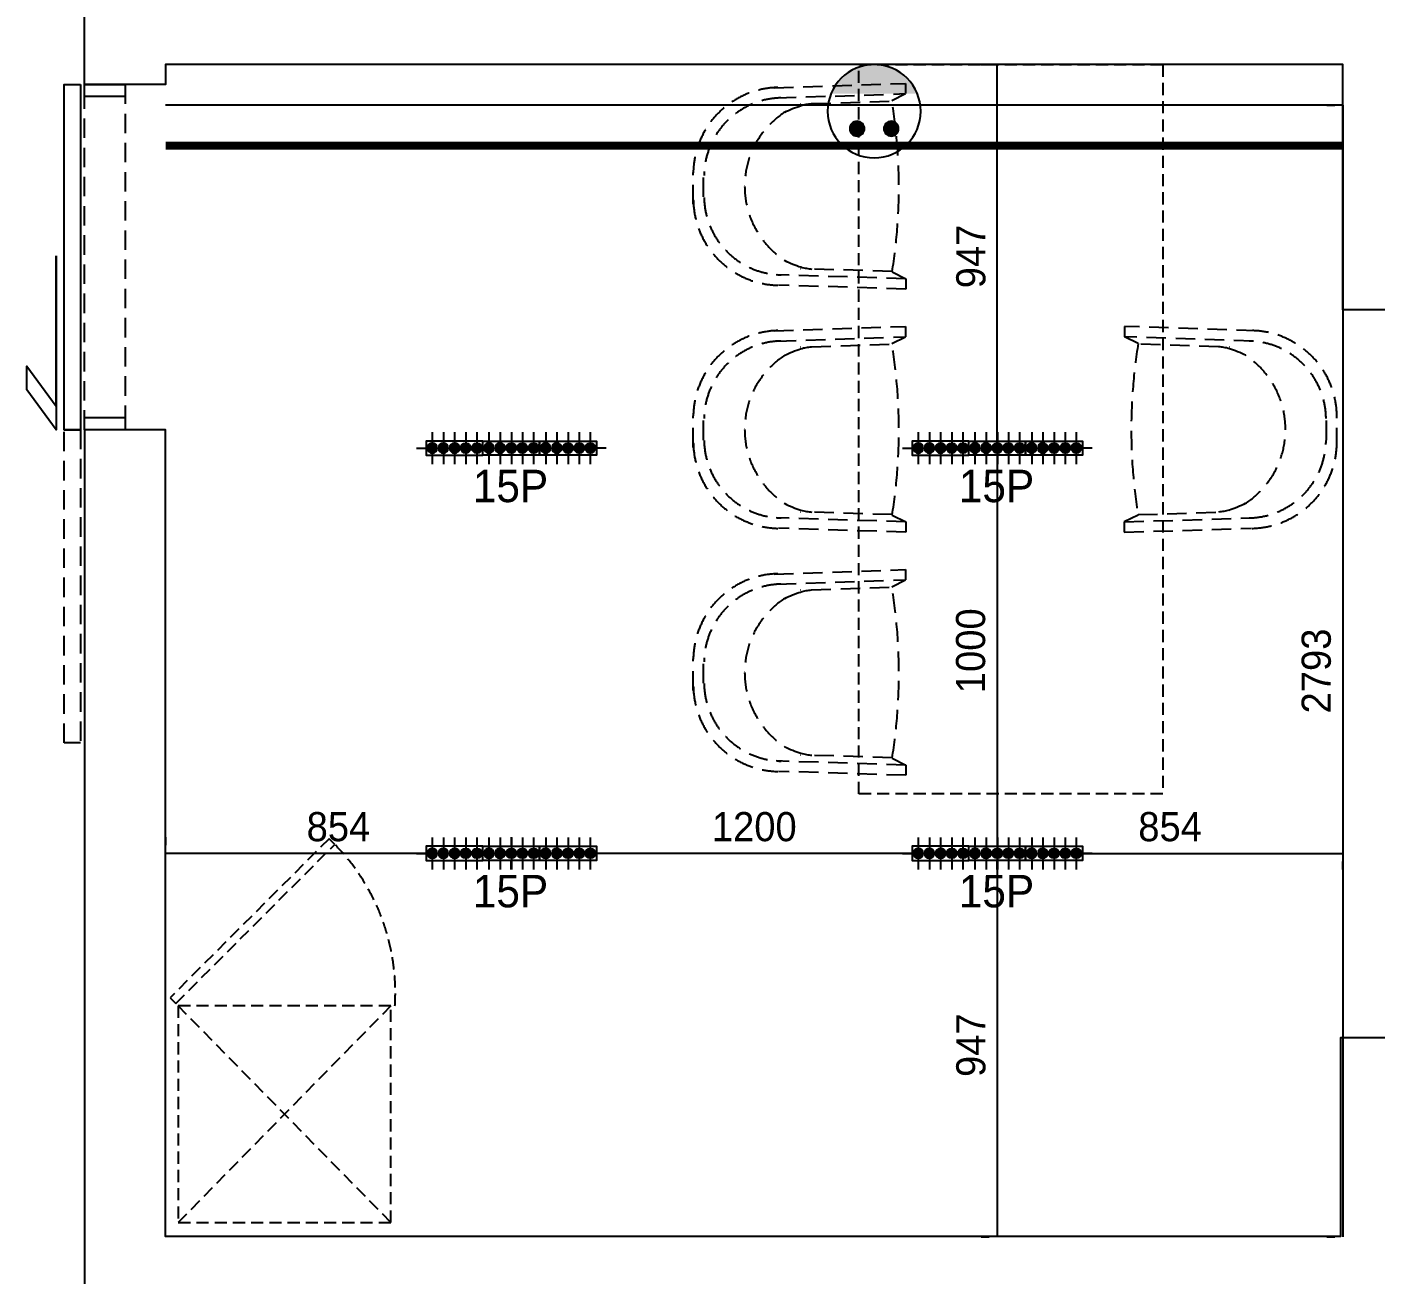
# Model space of a CAD drawing. Header units: millimetres. Extents: x 346859 to 753976, y -86090 to 5333.
# Drawn here: x 435501 to 438829, y -21903 to -18825 of the extents above; entities that cross this region are included whole.
import ezdxf

# ---------------------------------------------------------------- set-up
doc = ezdxf.new("R2010")
doc.units = ezdxf.units.MM
doc.header["$LTSCALE"] = 60
for name, pattern in [('DASHED', [0.75, 0.5, -0.25]), ('DASHEDX2', [1.5, 1, -0.5]), ('DH-HID2', [1.2, 0.8, -0.4]), ('HID', [2.5, 1.5, -1])]:
    doc.linetypes.add(name, pattern=pattern)
for name, color, linetype in [('0-ELC TEXT', 7, 'Continuous'), ('07-DIM WAL', 5, 'Continuous'), ('2CONTINUOUS', 2, 'Continuous'), ('3.기호.계단선', 30, 'Continuous'), ('CEIL-LIGHT', 7, 'Continuous'), ('CO-DO-FR', 7, 'Continuous'), ('CO-DOOR', 8, 'Continuous'), ('FU-FURM', 251, 'DH-HID2'), ('FUR', 8, 'DASHED'), ('RC-LIGHT', 7, 'Continuous'), ('설비', 140, 'Continuous')]:
    doc.layers.add(name, color=color, linetype=linetype)
doc.styles.add('YOURNAME', font='HY울릉도M.TTF')
doc.styles.add('코레일둥고', font='Korail_Round_Gothic_Medium.ttf')
doc.dimstyles.new('40', dxfattribs={"dimscale": 40, "dimtxt": 1.8, "dimasz": 0.9, "dimexe": 0.5, "dimexo": 1, "dimgap": 0.7, "dimtad": 1, "dimdec": 0, "dimzin": 0, "dimdsep": 46, "dimtxsty": 'YOURNAME', "dimblk": 'NONE', "dimcen": 0, "dimclrd": 1, "dimclre": 1, "dimclrt": 7, "dimadec": 0, "dimazin": 0, "dimtfac": 1, "dimtdec": 0, "dimtix": 1, "dimtmove": 2, "dimatfit": 3, "dimldrblk": 'NONE', "dimfxl": 1, "dimtolj": 1, "dimtzin": 0, "dimarcsym": 0})

# ---------------------------------------------------------------- blocks, each defined once
blk = doc.blocks.new('VUSAUSEH')
at = {"layer": '2CONTINUOUS'}
for points in [[(414381.2, 37654.2), (414255.2, 37654.2), (414255.2, 38104.2), (413235.2, 38104.2), (413235.2, 37654.2), (412950.2, 37654.2), (412950.2, 38259.2), (410043.2, 38259.2), (410043.2, 38210.2), (409843.2, 38210.2), (409843.2, 38445.2), (415897.2, 38445.2), (415897.2, 38899.2), (416097.2, 38899.2), (416097.2, 38194.2), (414381.2, 38194.2), (414381.2, 37654.2)], [(414381.2, 35854.2), (414255.2, 35854.2), (414255.2, 35502.2), (413229.2, 35502.2), (413229.2, 35857.2), (412944.2, 35857.2), (412944.2, 35367.2), (410043.2, 35367.2), (410043.2, 37358.2), (409843.2, 37358.2)], [(409843.2, 37358.2), (409843.2, 35202.2), (414182.2, 35202.2), (414182.2, 34631.2), (414381.2, 34631.2), (414381.2, 35854.2)]]:
    blk.add_lwpolyline(points, dxfattribs=at)
blk = doc.blocks.new('cjswjdeh')
at = {"layer": 'CO-DO-FR', "color": 8}
for points in [[(435643.2, 38180.2), (435643.2, 38210.2), (435743.2, 38210.2), (435743.2, 38180.2)], [(435643.2, 37358.2), (435643.2, 37388.2), (435743.2, 37388.2), (435743.2, 37358.2)]]:
    blk.add_lwpolyline(points, close=True, dxfattribs=at)
at = {"layer": 'CO-DOOR', "color": 8}
for points in [[(435633.2, 38210.2), (435633.2, 37358.2), (435593.2, 37358.2), (435593.2, 38210.2)], [(435573.2, 37787.3), (435573.2, 37358.2), (435500.9, 37456.8), (435500.9, 37515.1), (435573.2, 37416.5), (435573.2, 37787.3)]]:
    blk.add_lwpolyline(points, close=True, dxfattribs=at)
at = {"layer": 'CO-DOOR', "color": 8, "linetype": 'DH-HID2'}
for points in [[(435643.2, 37358.2), (435643.2, 38210.2), (435743.2, 38210.2), (435743.2, 37358.2)], [(435633.2, 37358.2), (435633.2, 36585.2), (435593.2, 36585.2), (435593.2, 37358.2)]]:
    blk.add_lwpolyline(points, close=True, dxfattribs=at)
at = {"layer": 'FU-FURM', "color": 8}
for p, q in [((437345.6, 38202.1), (437670.4, 38213)), ((437670.4, 38213), (437670.4, 38187.6)), ((437352.3, 38177), (437670.4, 38187.6)), ((437636.6, 38170.7), (437670.4, 38187.6)), ((437376.1, 38144), (437380.9, 38146.2)), ((437380.9, 38146.2), (437385.9, 38148.4)), ((437385.9, 38148.4), (437391.2, 38150.6)), ((437391.2, 38150.6), (437396.4, 38152.6)), ((437396.4, 38152.6), (437401.6, 38154.6)), ((437401.6, 38154.6), (437406.4, 38156.3)), ((437406.4, 38156.3), (437410.8, 38157.7)), ((437410.8, 38157.7), (437414.8, 38158.9)), ((437414.8, 38158.9), (437418.4, 38159.9)), ((437418.4, 38159.9), (437421.8, 38160.6)), ((437421.8, 38160.6), (437425, 38161.3)), ((437425, 38161.3), (437428.2, 38161.8)), ((437428.2, 38161.8), (437431.4, 38162.2)), ((437431.4, 38162.2), (437434.6, 38162.6)), ((437434.6, 38162.6), (437438.1, 38162.9)), ((437438.1, 38162.9), (437636.6, 38169.6)), ((437371.9, 38141.8), (437376.1, 38144)), ((437146.1, 37914.7), (437146, 37992.6)), ((437171.5, 37932.7), (437171.4, 37985.8)), ((437372.3, 37775.8), (437376.6, 37773.6)), ((437376.6, 37773.6), (437381.3, 37771.4)), ((437381.3, 37771.4), (437386.4, 37769.2)), ((437386.4, 37769.2), (437391.6, 37767.1)), ((437391.6, 37767.1), (437396.9, 37765)), ((437396.9, 37765), (437402.1, 37763.1)), ((437402.1, 37763.1), (437406.9, 37761.4)), ((437406.9, 37761.4), (437411.3, 37760)), ((437411.3, 37760), (437415.3, 37758.8)), ((437415.3, 37758.8), (437418.9, 37757.9)), ((437418.9, 37757.9), (437422.3, 37757.1)), ((437422.3, 37757.1), (437425.5, 37756.5)), ((437425.5, 37756.5), (437428.7, 37756)), ((437428.7, 37756), (437431.9, 37755.6)), ((437431.9, 37755.6), (437435.2, 37755.2)), ((437435.2, 37755.2), (437438.6, 37754.8)), ((437637.1, 37748.7), (437438.6, 37754.8)), ((437637.1, 37747.6), (437671, 37730.7)), ((437671, 37730.7), (437350.4, 37740.7)), ((437671, 37705.3), (437356.9, 37715.1)), ((437671, 37730.7), (437671, 37705.3)), ((437345.6, 37602.1), (437670.4, 37613)), ((437670.4, 37613), (437670.4, 37587.6)), ((438211, 37613), (438210.9, 37587.6)), ((438535.7, 37602.1), (438211, 37613)), ((437352.3, 37577), (437670.4, 37587.6)), ((437636.6, 37570.7), (437670.4, 37587.6)), ((438529.1, 37577), (438210.9, 37587.6)), ((438244.8, 37570.7), (438210.9, 37587.6)), ((437376.1, 37544), (437380.9, 37546.2)), ((437380.9, 37546.2), (437385.9, 37548.4)), ((437385.9, 37548.4), (437391.2, 37550.6)), ((437391.2, 37550.6), (437396.4, 37552.6)), ((437396.4, 37552.6), (437401.6, 37554.6)), ((437401.6, 37554.6), (437406.4, 37556.3)), ((437406.4, 37556.3), (437410.8, 37557.7)), ((437410.8, 37557.7), (437414.8, 37558.9)), ((437414.8, 37558.9), (437418.4, 37559.9)), ((437418.4, 37559.9), (437421.8, 37560.6)), ((437421.8, 37560.6), (437425, 37561.3)), ((437425, 37561.3), (437428.2, 37561.8)), ((437428.2, 37561.8), (437431.4, 37562.2)), ((437431.4, 37562.2), (437434.6, 37562.6)), ((437434.6, 37562.6), (437438.1, 37562.9)), ((437438.1, 37562.9), (437636.6, 37569.6)), ((438443.3, 37562.9), (438244.7, 37569.6)), ((438446.7, 37562.6), (438443.3, 37562.9)), ((438450, 37562.2), (438446.7, 37562.6)), ((438453.1, 37561.8), (438450, 37562.2)), ((438456.3, 37561.3), (438453.1, 37561.8)), ((438459.5, 37560.6), (438456.3, 37561.3)), ((438462.9, 37559.9), (438459.5, 37560.6)), ((438466.6, 37558.9), (438462.9, 37559.9)), ((438470.5, 37557.7), (438466.6, 37558.9)), ((438474.9, 37556.3), (438470.5, 37557.7)), ((438479.8, 37554.6), (438474.9, 37556.3)), ((438484.9, 37552.6), (438479.8, 37554.6)), ((438490.2, 37550.6), (438484.9, 37552.6)), ((438495.4, 37548.4), (438490.2, 37550.6)), ((438500.5, 37546.2), (438495.4, 37548.4)), ((438505.2, 37544), (438500.5, 37546.2)), ((437371.9, 37541.8), (437376.1, 37544)), ((438509.5, 37541.8), (438505.2, 37544)), ((437146.1, 37314.7), (437146, 37392.6)), ((437171.5, 37332.7), (437171.4, 37385.8)), ((438709.8, 37332.7), (438709.9, 37385.8)), ((438735.2, 37314.7), (438735.3, 37392.6)), ((437372.3, 37175.8), (437376.6, 37173.6)), ((437376.6, 37173.6), (437381.3, 37171.4)), ((437381.3, 37171.4), (437386.4, 37169.2)), ((437386.4, 37169.2), (437391.6, 37167.1)), ((437391.6, 37167.1), (437396.9, 37165)), ((437396.9, 37165), (437402.1, 37163.1)), ((437402.1, 37163.1), (437406.9, 37161.4)), ((437406.9, 37161.4), (437411.3, 37160)), ((437411.3, 37160), (437415.3, 37158.8)), ((437415.3, 37158.8), (437418.9, 37157.9)), ((437418.9, 37157.9), (437422.3, 37157.1)), ((437422.3, 37157.1), (437425.5, 37156.5)), ((437425.5, 37156.5), (437428.7, 37156)), ((437428.7, 37156), (437431.9, 37155.6)), ((437431.9, 37155.6), (437435.2, 37155.2)), ((437435.2, 37155.2), (437438.6, 37154.8)), ((437637.1, 37148.7), (437438.6, 37154.8)), ((437637.1, 37147.6), (437671, 37130.7)), ((438244.2, 37147.6), (438210.4, 37130.7)), ((438244.2, 37148.7), (438442.8, 37154.8)), ((438446.2, 37155.2), (438442.8, 37154.8)), ((438449.5, 37155.6), (438446.2, 37155.2)), ((438452.6, 37156), (438449.5, 37155.6)), ((438455.8, 37156.5), (438452.6, 37156)), ((438459, 37157.1), (438455.8, 37156.5)), ((438462.4, 37157.9), (438459, 37157.1)), ((438466.1, 37158.8), (438462.4, 37157.9)), ((438470, 37160), (438466.1, 37158.8)), ((438474.4, 37161.4), (438470, 37160)), ((438479.3, 37163.1), (438474.4, 37161.4)), ((438484.4, 37165), (438479.3, 37163.1)), ((438489.7, 37167.1), (438484.4, 37165)), ((438494.9, 37169.2), (438489.7, 37167.1)), ((438500, 37171.4), (438494.9, 37169.2)), ((438504.8, 37173.6), (438500, 37171.4)), ((438509, 37175.8), (438504.8, 37173.6)), ((437671, 37130.7), (437350.4, 37140.7)), ((437671, 37105.3), (437356.9, 37115.1)), ((437671, 37130.7), (437671, 37105.3)), ((438210.4, 37130.7), (438210.3, 37105.3)), ((438210.3, 37105.3), (438524.5, 37115.1)), ((438210.4, 37130.7), (438530.9, 37140.7)), ((437345.6, 37002.1), (437670.4, 37013)), ((437352.3, 36977), (437670.4, 36987.6)), ((437636.6, 36970.7), (437670.4, 36987.6)), ((437670.4, 37013), (437670.4, 36987.6)), ((437380.9, 36946.2), (437385.9, 36948.4)), ((437385.9, 36948.4), (437391.2, 36950.6)), ((437391.2, 36950.6), (437396.4, 36952.6)), ((437396.4, 36952.6), (437401.6, 36954.6)), ((437401.6, 36954.6), (437406.4, 36956.3)), ((437406.4, 36956.3), (437410.8, 36957.7)), ((437410.8, 36957.7), (437414.8, 36958.9)), ((437414.8, 36958.9), (437418.4, 36959.9)), ((437418.4, 36959.9), (437421.8, 36960.6)), ((437421.8, 36960.6), (437425, 36961.3)), ((437425, 36961.3), (437428.2, 36961.8)), ((437428.2, 36961.8), (437431.4, 36962.2)), ((437431.4, 36962.2), (437434.6, 36962.6)), ((437434.6, 36962.6), (437438.1, 36962.9)), ((437438.1, 36962.9), (437636.6, 36969.6)), ((437371.9, 36941.8), (437376.1, 36944)), ((437376.1, 36944), (437380.9, 36946.2)), ((437146.1, 36714.7), (437146, 36792.6)), ((437171.5, 36732.7), (437171.4, 36785.8)), ((437372.3, 36575.8), (437376.6, 36573.6)), ((437376.6, 36573.6), (437381.3, 36571.4)), ((437381.3, 36571.4), (437386.4, 36569.2)), ((437386.4, 36569.2), (437391.6, 36567.1)), ((437391.6, 36567.1), (437396.9, 36565)), ((437396.9, 36565), (437402.1, 36563.1)), ((437402.1, 36563.1), (437406.9, 36561.4)), ((437406.9, 36561.4), (437411.3, 36560)), ((437411.3, 36560), (437415.3, 36558.8)), ((437415.3, 36558.8), (437418.9, 36557.9)), ((437418.9, 36557.9), (437422.3, 36557.1)), ((437422.3, 36557.1), (437425.5, 36556.5)), ((437425.5, 36556.5), (437428.7, 36556)), ((437428.7, 36556), (437431.9, 36555.6)), ((437431.9, 36555.6), (437435.2, 36555.2)), ((437435.2, 36555.2), (437438.6, 36554.8)), ((437637.1, 36548.7), (437438.6, 36554.8)), ((437637.1, 36547.6), (437671, 36530.7)), ((437671, 36530.7), (437350.4, 36540.7)), ((437671, 36505.3), (437356.9, 36515.1)), ((437671, 36530.7), (437671, 36505.3))]:
    blk.add_line(p, q, dxfattribs=at)
for centre, radius, start, end in [((437359.7, 37989.3), 213.6, 91.3567, 179.233), ((437367, 37982.9), 194.3, 91.3565, 179.233), ((437491.5, 37959), 218.5, 111.67, 111.7928), ((436323.2, 37957.5), 1330.6, 350.9232, 9.2189), ((437491.5, 37959), 218.5, 123.195, 236.9472), ((437359.8, 37928.3), 213.6, 180.9092, 268.7855), ((437367.1, 37934.7), 194.3, 180.9092, 268.7854), ((437491.5, 37959), 218.5, 248.3494, 248.4722), ((437359.7, 37389.3), 213.6, 91.3567, 179.233), ((438521.7, 37389.3), 213.6, 0.767, 88.6433), ((437367, 37382.9), 194.3, 91.3565, 179.233), ((437491.5, 37359), 218.5, 111.67, 111.7928), ((436323.2, 37357.5), 1330.6, 350.9232, 9.2189), ((439558.1, 37357.5), 1330.6, 170.7811, 189.0768), ((438389.8, 37359), 218.5, 68.2072, 68.33), ((438514.3, 37382.9), 194.3, 0.767, 88.6435), ((437491.5, 37359), 218.5, 123.195, 236.9472), ((438389.8, 37359), 218.5, 303.0528, 56.805), ((437359.8, 37328.3), 213.6, 180.9092, 268.7855), ((437367.1, 37334.7), 194.3, 180.9092, 268.7854), ((438514.3, 37334.7), 194.3, 271.2146, 359.0908), ((438521.6, 37328.3), 213.6, 271.2145, 359.0908), ((437491.5, 37359), 218.5, 248.3494, 248.4722), ((438389.8, 37359), 218.5, 291.5278, 291.6506), ((437359.7, 36789.3), 213.6, 91.3567, 179.233), ((437367, 36782.9), 194.3, 91.3565, 179.233), ((437491.5, 36759), 218.5, 111.67, 111.7928), ((436323.2, 36757.5), 1330.6, 350.9232, 9.2189), ((437491.5, 36759), 218.5, 123.195, 236.9472), ((437359.8, 36728.3), 213.6, 180.9092, 268.7855), ((437367.1, 36734.7), 194.3, 180.9092, 268.7854), ((437491.5, 36759), 218.5, 248.3494, 248.4722)]:
    blk.add_arc(centre, radius, start, end, dxfattribs=at)
at = {"layer": 'FUR', "color": 8}
for p, q in [((436399.5, 35401.5), (435874.5, 35936.5)), ((436399.5, 35936.5), (435874.5, 35401.5))]:
    blk.add_line(p, q, dxfattribs=at)
for points in [[(438305.2, 38259.2), (438305.2, 36459.2), (437555.2, 36459.2), (437555.2, 38259.2)], [(435874.5, 35936.5), (435874.5, 35401.5), (436399.5, 35401.5), (436399.5, 35936.5)]]:
    blk.add_lwpolyline(points, close=True, dxfattribs=at)
blk.add_lwpolyline([(435868.6, 35942.4), (436261.1, 36334.8), (436246.9, 36348.9), (435854.5, 35956.5), (435868.6, 35942.4)], dxfattribs=at)
blk.add_arc((435888.3, 35969.1), 522.2, 356.421, 45.5486, dxfattribs=at)
blk.add_blockref('VUSAUSEH', (25800, 0))
blk = doc.blocks.new('1')
at = {"linetype": 'Continuous'}
h = blk.add_hatch(color=4, dxfattribs=at)
h.dxf.hatch_style = 1
edge = h.paths.add_edge_path()
edge.add_arc((11539653, -14273504), 37.5, 0, 360)
at = {"color": 1, "linetype": 'Continuous'}
for p, q in [((11539653, -14273637), (11539653, -14273370)), ((11539520, -14273504), (11539787, -14273504))]:
    blk.add_line(p, q, dxfattribs=at)
at = {"color": 4, "linetype": 'Continuous'}
for radius in [41.5, 37.5]:
    blk.add_circle((11539653, -14273504), radius, dxfattribs=at)
blk = doc.blocks.new("5RN'")
at = {"layer": 'RC-LIGHT'}
blk.add_lwpolyline([(188137.5, 27400.3), (188277.5, 27400.3), (188277.5, 27435.3), (188137.5, 27435.3)], close=True, dxfattribs=at)
at = {"layer": 'RC-LIGHT', "yscale": 0.2948704765105351, "zscale": 0.2948704765105351}
for p, xscale in [((-3214550.6, 4236252.7), 0.2948704765105351), ((-3214523.1, 4236252.7), 0.2948704765105351), ((3590910.6, 4236252.7), -0.2948704765105351), ((3590938.1, 4236252.7), -0.2948704765105351), ((3590965.5, 4236252.7), -0.2948704765105351)]:
    blk.add_blockref('1', p, dxfattribs=dict(at, xscale=xscale))
blk = doc.blocks.new('*D121')
at = {"layer": '07-DIM WAL', "color": 1, "lineweight": -2, "transparency": 16777216}
for p, q in [((437896.7, -20864.9), (436696.7, -20864.9)), ((436696.7, -20904.9), (436696.7, -20884.9)), ((437896.7, -20904.9), (437896.7, -20884.9))]:
    blk.add_line(p, q, dxfattribs=at)
at = {"layer": 'Defpoints', "color": 0, "transparency": 16777216}
for p in [(436696.7, -20864.9), (436696.7, -20864.9), (437896.7, -20864.9)]:
    blk.add_point(p, dxfattribs=at)
at = {"layer": '07-DIM WAL', "color": 7, "transparency": 16777216, "insert": (437296.7, -20799.5), "char_height": 72, "attachment_point": 5, "style": 'YOURNAME'}
blk.add_mtext('\\A1;1200', dxfattribs=at)
blk = doc.blocks.new('_None')
blk = doc.blocks.new('*D122')
at = {"layer": '07-DIM WAL', "color": 1, "lineweight": -2, "transparency": 16777216}
for p, q in [((437896.7, -19864.9), (437896.7, -20864.9)), ((437936.7, -19864.9), (437916.7, -19864.9)), ((437936.7, -20864.9), (437916.7, -20864.9))]:
    blk.add_line(p, q, dxfattribs=at)
at = {"layer": 'Defpoints', "color": 0, "transparency": 16777216}
for p in [(437896.7, -19864.9), (437896.7, -20864.9), (437896.7, -20864.9)]:
    blk.add_point(p, dxfattribs=at)
at = {"layer": '07-DIM WAL', "color": 7, "transparency": 16777216, "insert": (437831.3, -20364.9), "char_height": 72, "attachment_point": 5, "rotation": 90, "style": 'YOURNAME'}
blk.add_mtext('\\A1;1000', dxfattribs=at)
blk = doc.blocks.new('*D123')
at = {"layer": '07-DIM WAL', "color": 1, "lineweight": -2, "transparency": 16777216}
for p, q in [((437856.7, -20864.9), (437876.7, -20864.9)), ((437896.7, -20864.9), (437896.7, -21811.4)), ((437856.7, -21811.4), (437876.7, -21811.4))]:
    blk.add_line(p, q, dxfattribs=at)
at = {"layer": 'Defpoints', "color": 0, "transparency": 16777216}
for p in [(437896.7, -20864.9), (437896.7, -21811.4), (437896.7, -21811.4)]:
    blk.add_point(p, dxfattribs=at)
at = {"layer": '07-DIM WAL', "color": 7, "transparency": 16777216, "insert": (437831.9, -21338.2), "char_height": 72, "attachment_point": 5, "rotation": 90, "style": 'YOURNAME'}
blk.add_mtext('\\A1;947', dxfattribs=at)
blk = doc.blocks.new('*D124')
at = {"layer": '07-DIM WAL', "color": 1, "lineweight": -2, "transparency": 16777216}
for p, q in [((438710.2, -19018.4), (438730.2, -19018.4)), ((438750.2, -19018.4), (438750.2, -21811.4)), ((438710.2, -21811.4), (438730.2, -21811.4))]:
    blk.add_line(p, q, dxfattribs=at)
at = {"layer": 'Defpoints', "color": 0, "transparency": 16777216}
for p in [(438750.2, -19018.4), (438750.2, -21811.4), (438750.2, -21811.4)]:
    blk.add_point(p, dxfattribs=at)
at = {"layer": '07-DIM WAL', "color": 7, "transparency": 16777216, "insert": (438684.7, -20414.9), "char_height": 72, "attachment_point": 5, "rotation": 90, "style": 'YOURNAME'}
blk.add_mtext('\\A1;2793', dxfattribs=at)
blk = doc.blocks.new('*D125')
at = {"layer": '07-DIM WAL', "color": 1, "lineweight": -2, "transparency": 16777216}
for p, q in [((437896.7, -20864.9), (438750.2, -20864.9)), ((437896.7, -20904.9), (437896.7, -20884.9)), ((438750.2, -20904.9), (438750.2, -20884.9))]:
    blk.add_line(p, q, dxfattribs=at)
at = {"layer": 'Defpoints', "color": 0, "transparency": 16777216}
for p in [(437896.7, -20864.9), (438750.2, -20864.9), (438750.2, -20864.9)]:
    blk.add_point(p, dxfattribs=at)
at = {"layer": '07-DIM WAL', "color": 7, "transparency": 16777216, "insert": (438323.5, -20799.5), "char_height": 72, "attachment_point": 5, "style": 'YOURNAME'}
blk.add_mtext('\\A1;854', dxfattribs=at)
blk = doc.blocks.new('*D126')
at = {"layer": '07-DIM WAL', "color": 1, "lineweight": -2, "transparency": 16777216}
for p, q in [((435843.2, -20824.9), (435843.2, -20844.9)), ((436696.7, -20824.9), (436696.7, -20844.9)), ((436696.7, -20864.9), (435843.2, -20864.9))]:
    blk.add_line(p, q, dxfattribs=at)
at = {"layer": 'Defpoints', "color": 0, "transparency": 16777216}
for p in [(435843.2, -20864.9), (435843.2, -20864.9), (436696.7, -20864.9)]:
    blk.add_point(p, dxfattribs=at)
at = {"layer": '07-DIM WAL', "color": 7, "transparency": 16777216, "insert": (436270, -20799.5), "char_height": 72, "attachment_point": 5, "style": 'YOURNAME'}
blk.add_mtext('\\A1;854', dxfattribs=at)
blk = doc.blocks.new('*D158')
at = {"layer": '07-DIM WAL', "color": 1, "lineweight": -2, "transparency": 16777216}
for p, q in [((437856.7, -18918.4), (437876.7, -18918.4)), ((437896.7, -19864.9), (437896.7, -18918.4)), ((437856.7, -19864.9), (437876.7, -19864.9))]:
    blk.add_line(p, q, dxfattribs=at)
at = {"layer": 'Defpoints', "color": 0, "transparency": 16777216}
for p in [(437896.7, -18918.4), (437896.7, -18918.4), (437896.7, -19864.9)]:
    blk.add_point(p, dxfattribs=at)
at = {"layer": '07-DIM WAL', "color": 7, "transparency": 16777216, "insert": (437831.9, -19391.7), "char_height": 72, "attachment_point": 5, "rotation": 90, "style": 'YOURNAME'}
blk.add_mtext('\\A1;947', dxfattribs=at)
blk = doc.blocks.new('egoo')
at = {"layer": '설비'}
h = blk.add_hatch(color=140, dxfattribs=at)
edge = h.paths.add_edge_path()
edge.add_arc((1015645.3, 443433.7), 22.3, 0, 360)
h = blk.add_hatch(color=140, dxfattribs=at)
edge = h.paths.add_edge_path()
edge.add_arc((1015747.7, 443433.7), 22.3, 0, 360)
h = blk.add_hatch(color=140, dxfattribs=at)
edge = h.paths.add_edge_path()
edge.add_line((1015826.3, 443329.1), (1015566.6, 443329.1))
edge.add_ellipse((1015696.5, 443381.5), major_axis=(99, 99), ratio=1, start_angle=156.9578, end_angle=293.0422)
at = {"layer": '설비', "color": 140}
for centre, radius in [((1015696.5, 443381.5), 140), ((1015645.3, 443433.7), 22.3), ((1015747.7, 443433.7), 22.3)]:
    blk.add_circle(centre, radius, dxfattribs=at)

msp = doc.modelspace()

# ---------------------------------------------------------------- linework, layer by layer
at = {"layer": '3.기호.계단선', "color": 10, "linetype": 'HID', "const_width": 20}
msp.add_lwpolyline([(438750.2, -19118.4), (435843.2, -19118.4)], dxfattribs=at)
at = {"layer": 'CEIL-LIGHT'}
msp.add_lwpolyline([(438750.2, -19018.4), (435843.2, -19018.4)], dxfattribs=at)

# ---------------------------------------------------------------- block references
msp.add_blockref('cjswjdeh', (0, -57177.6))
at = {"layer": 'RC-LIGHT', "rotation": 180}
for p in [(624764.2, 7552.9), (625964.2, 7552.9), (624764.2, 6552.9), (625964.2, 6552.9)]:
    msp.add_blockref("5RN'", p, dxfattribs=at)
at = {"layer": 'RC-LIGHT', "xscale": -1, "rotation": 180}
for p in [(248489.3, 7552.9), (248629.3, 7552.9), (249689.3, 7552.9), (249829.3, 7552.9), (248489.3, 6552.9), (248629.3, 6552.9), (249689.3, 6552.9), (249829.3, 6552.9)]:
    msp.add_blockref("5RN'", p, dxfattribs=at)
at = {"layer": '설비', "color": 140, "xscale": -0.8214285869294655, "yscale": 0.8214285869294655, "zscale": 0.8214285869294655, "rotation": 180}
msp.add_blockref('egoo', (-396729.4, 345172.8), dxfattribs=at)

# ---------------------------------------------------------------- texts
at = {"layer": '0-ELC TEXT', "color": 7, "linetype": 'DASHEDX2', "style": '코레일둥고'}
for p in [(436601.7, -19998.2), (437801.7, -19998.2), (436601.7, -20998.2), (437801.7, -20998.2)]:
    msp.add_text('15P', height=80, dxfattribs=at).set_placement(p)

# ---------------------------------------------------------------- dimensions: what is measured, and where the dimension line sits
at = {"layer": '07-DIM WAL'}
for base, p1, p2, picture, middle in [((437896.7121989, -18918.439039), (437896.7121989, -19864.939039), (437896.7121989, -18918.439039), '*D158', (437831.8972855, -19391.689039)), ((438750.2, -21811.4), (438750.2, -19018.4), (438750.2, -21811.4), '*D124', (438684.7, -20414.9)), ((437896.7, -20864.9), (437896.7, -19864.9), (437896.7, -20864.9), '*D122', (437831.3, -20364.9)), ((437896.7121989, -21811.439039), (437896.7121989, -20864.939039), (437896.7121989, -21811.439039), '*D123', (437831.8972855, -21338.189039))]:
    dim = msp.add_linear_dim(base=base, p1=p1, p2=p2, angle=90, dimstyle='40', dxfattribs=at)
    dim.commit()
    dim.dimension.update_dxf_attribs({"geometry": picture, "text_midpoint": middle})
for base, p1, p2, picture, middle in [((435843.2121989, -20864.939039), (436696.7121989, -20864.939039), (435843.2121989, -20864.939039), '*D126', (436269.9621989, -20799.5009565)), ((436696.7, -20864.9), (437896.7, -20864.9), (436696.7, -20864.9), '*D121', (437296.7, -20799.5)), ((438750.2121989, -20864.939039), (437896.7121989, -20864.939039), (438750.2121989, -20864.939039), '*D125', (438323.4621989, -20799.5009565))]:
    dim = msp.add_linear_dim(base=base, p1=p1, p2=p2, dimstyle='40', dxfattribs=at)
    dim.commit()
    dim.dimension.update_dxf_attribs({"geometry": picture, "text_midpoint": middle})

doc.saveas('drawing.dxf')
